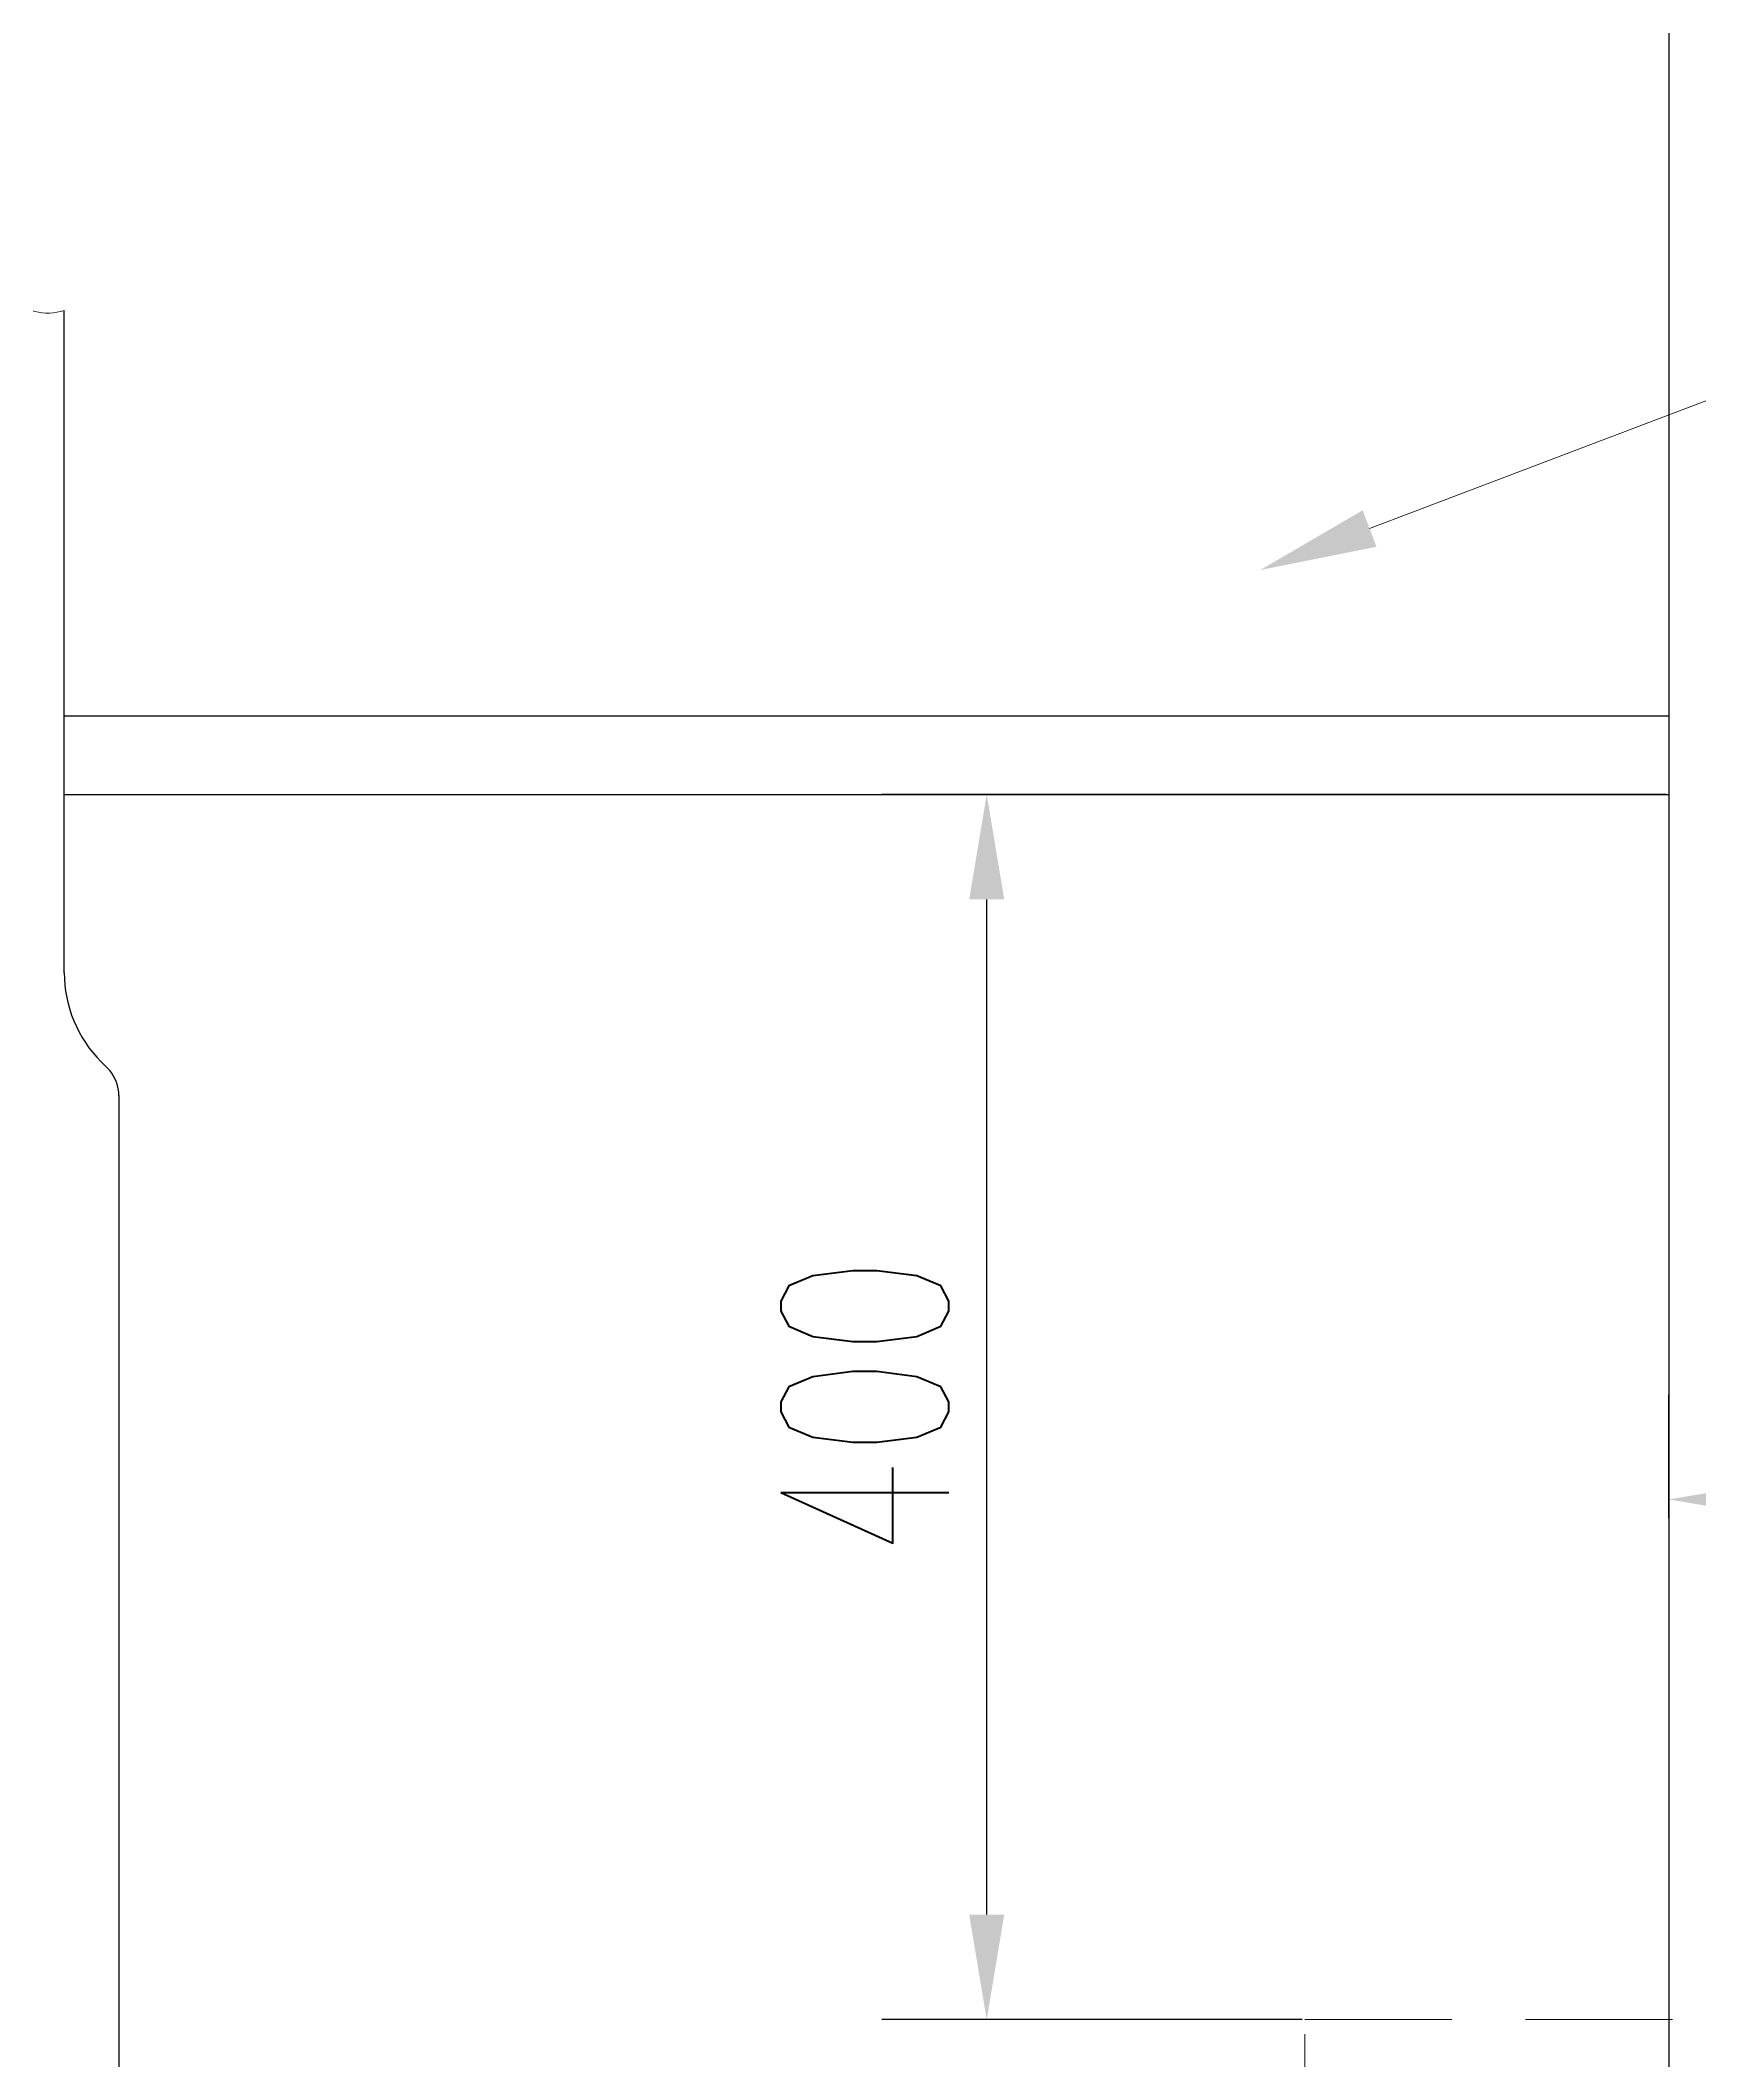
# Model space of a CAD drawing. Extents: x 0 to 594, y 0 to 841.
# Drawn here: x 150.31 to 189.78, y 583.57 to 631.63 of the extents above; entities that cross this region are included whole.
import ezdxf

# ---------------------------------------------------------------- set-up
doc = ezdxf.new("R2010")
doc.units = 0
doc.header["$LTSCALE"] = 7
doc.header["$MEASUREMENT"] = 0
doc.linetypes.add('DASHED', pattern=[0.75, 0.5, -0.25])
doc.layers.get('DEFPOINTS').update_dxf_attribs({"color": 2, "linetype": 'DASHED', "lineweight": 13})
for name, color, linetype, lineweight in [('DIM', 4, 'CONTINUOUS', 13), ('FULL', 7, 'CONTINUOUS', 30), ('THIN', 3, 'CONTINUOUS', 13)]:
    doc.layers.add(name, color=color, linetype=linetype, lineweight=lineweight)
doc.styles.add('HZ4', font='romans.shx', dxfattribs={"width": 0.7, "height": 4, "bigfont": 'hztxt.shx'})
doc.styles.add('RMO4', font='romans.shx', dxfattribs={"width": 0.7, "height": 4})
doc.dimstyles.get("Standard").update_dxf_attribs({"dimtxt": 0.18, "dimasz": 0.18, "dimexe": 0.18, "dimexo": 0.0625, "dimgap": 0.09, "dimtad": 0, "dimtih": 1, "dimtoh": 1, "dimdec": 4, "dimzin": 0, "dimdsep": 46, "dimtxsty": 'HZ4', "dimcen": 0.09, "dimadec": 0, "dimazin": 0, "dimtol": 1, "dimtm": 1e-09, "dimtfac": 1, "dimtdec": 4, "dimtofl": 0, "dimtmove": 0, "dimatfit": 3, "dimfxl": 0, "dimtolj": 1, "dimtzin": 0, "dimarcsym": 0})

# ---------------------------------------------------------------- blocks, each defined once
blk = doc.blocks.new('*D57')
at = {"layer": 'DEFPOINTS', "color": 0}
for p in [(196.903, 596.905), (189.07, 596.4), (196.903, 596.4)]:
    blk.add_point(p, dxfattribs=at)
at = {"layer": 'DIM', "color": 0, "lineweight": -2}
for p, q in [((189.07, 596.462), (189.07, 599.405)), ((196.903, 596.462), (196.903, 599.405)), ((191.57, 596.905), (194.403, 596.905)), ((196.903, 596.905), (214.641, 596.905))]:
    blk.add_line(p, q, dxfattribs=at)
at = {"layer": 'DIM', "color": 0}
for points in [[(191.57, 597.322), (191.57, 596.488), (189.07, 596.905)], [(194.403, 597.322), (194.403, 596.488), (196.903, 596.905)]]:
    blk.add_solid(points, dxfattribs=at)
at = {"layer": 'DIM', "color": 0, "insert": (208.4, 599.805), "char_height": 4, "attachment_point": 5, "style": 'HZ4'}
blk.add_mtext('\\A1;%%C80×6', dxfattribs=at)
blk = doc.blocks.new('*D156')
at = {"layer": 'DEFPOINTS', "color": 0}
for p in [(172.835, 613.687), (189.07, 613.687), (180.407, 584.524)]:
    blk.add_point(p, dxfattribs=at)
at = {"layer": 'DIM', "color": 0, "lineweight": -2}
for p, q in [((189.007, 613.687), (170.335, 613.687)), ((172.835, 587.024), (172.835, 611.187)), ((180.345, 584.524), (170.335, 584.524))]:
    blk.add_line(p, q, dxfattribs=at)
at = {"layer": 'DIM', "color": 0}
for points in [[(172.418, 611.187), (173.252, 611.187), (172.835, 613.687)], [(172.418, 587.024), (173.252, 587.024), (172.835, 584.524)]]:
    blk.add_solid(points, dxfattribs=at)
at = {"layer": 'DIM', "color": 0, "insert": (169.935, 599.106), "char_height": 4, "attachment_point": 5, "rotation": 90, "style": 'RMO4'}
blk.add_mtext('\\A1;400', dxfattribs=at)

msp = doc.modelspace()

# ---------------------------------------------------------------- linework, layer by layer
at = {"layer": 'DIM'}
msp.add_open_spline([(144.43713, 625.34114), (144.76129, 625.23511), (146.28906, 624.9406), (148.42548, 626.58167), (150.03449, 625.08828), (150.63786, 625.13303), (150.87548, 625.20421)], degree=3, knots=[1.38411014, 1.38411014, 1.38411014, 1.38411014, 2.40699562, 6.13716619, 7.35184326, 8.11740773, 8.11740773, 8.11740773, 8.11740773], dxfattribs=at)
at = {"layer": 'FULL'}
for p, q in [((189.06968, 669.95833), (189.06968, 547.58292)), ((150.87548, 609.44229), (150.87548, 625.20421)), ((189.06968, 615.54411), (150.87548, 615.54411)), ((150.87548, 613.68697), (189.06968, 613.68697)), ((151.75416, 607.32097), (151.95733, 607.1178)), ((152.17442, 606.51716), (152.17442, 537.16611))]:
    msp.add_line(p, q, dxfattribs=at)
for centre, radius, start, end in [((153.87548, 609.44229), 3, 180, 225), ((151.23076, 606.51564), 0.94366, 359.907663, 39.651207)]:
    msp.add_arc(centre, radius, start, end, dxfattribs=at)
at = {"layer": 'THIN'}
msp.add_lwpolyline([(181.94811, 620.01358), (202.62643, 627.86451), (196.86971, 629.73717)], dxfattribs=at)
at = {"layer": 'THIN', "linetype": 'DASHED'}
msp.add_lwpolyline([(180.4072, 584.52407), (205.53219, 584.52407), (205.53219, 570.17941), (180.4072, 570.17941)], close=True, dxfattribs=at)
at = {"layer": 'THIN'}
msp.add_solid([(182.11291, 619.57953), (179.34378, 619.0248), (181.78332, 620.44764)], dxfattribs=at)

# ---------------------------------------------------------------- dimensions: what is measured, and where the dimension line sits
at = {"layer": 'DIM'}
dim = msp.add_linear_dim(base=(172.83502, 613.68697), p1=(180.4072, 584.52407), p2=(189.06968, 613.68697), angle=90, text='400', dimstyle='Standard', override={"dimasz": 2.5, "dimexe": 2.5, "dimgap": 0.9, "dimtad": 1, "dimtih": 0, "dimtoh": 0, "dimdec": 0, "dimtxsty": 'RMO4', "dimtfac": 2}, dxfattribs=at)
dim.commit()
dim.dimension.update_dxf_attribs({"geometry": '*D156', "text_midpoint": (169.93502, 599.10552)})
dim = msp.add_linear_dim(base=(196.90321, 596.90509), p1=(189.06968, 596.39997), p2=(196.90321, 596.39997), text='%%C80×6', dimstyle='Standard', override={"dimasz": 2.5, "dimexe": 2.5, "dimgap": 0.9, "dimtad": 1, "dimtih": 0, "dimtoh": 0, "dimdec": 0, "dimtfac": 2}, dxfattribs=at)
dim.commit()
dim.dimension.update_dxf_attribs({"geometry": '*D57', "text_midpoint": (208.40014, 596.90509), "dimtype": 160})

doc.saveas('drawing.dxf')
